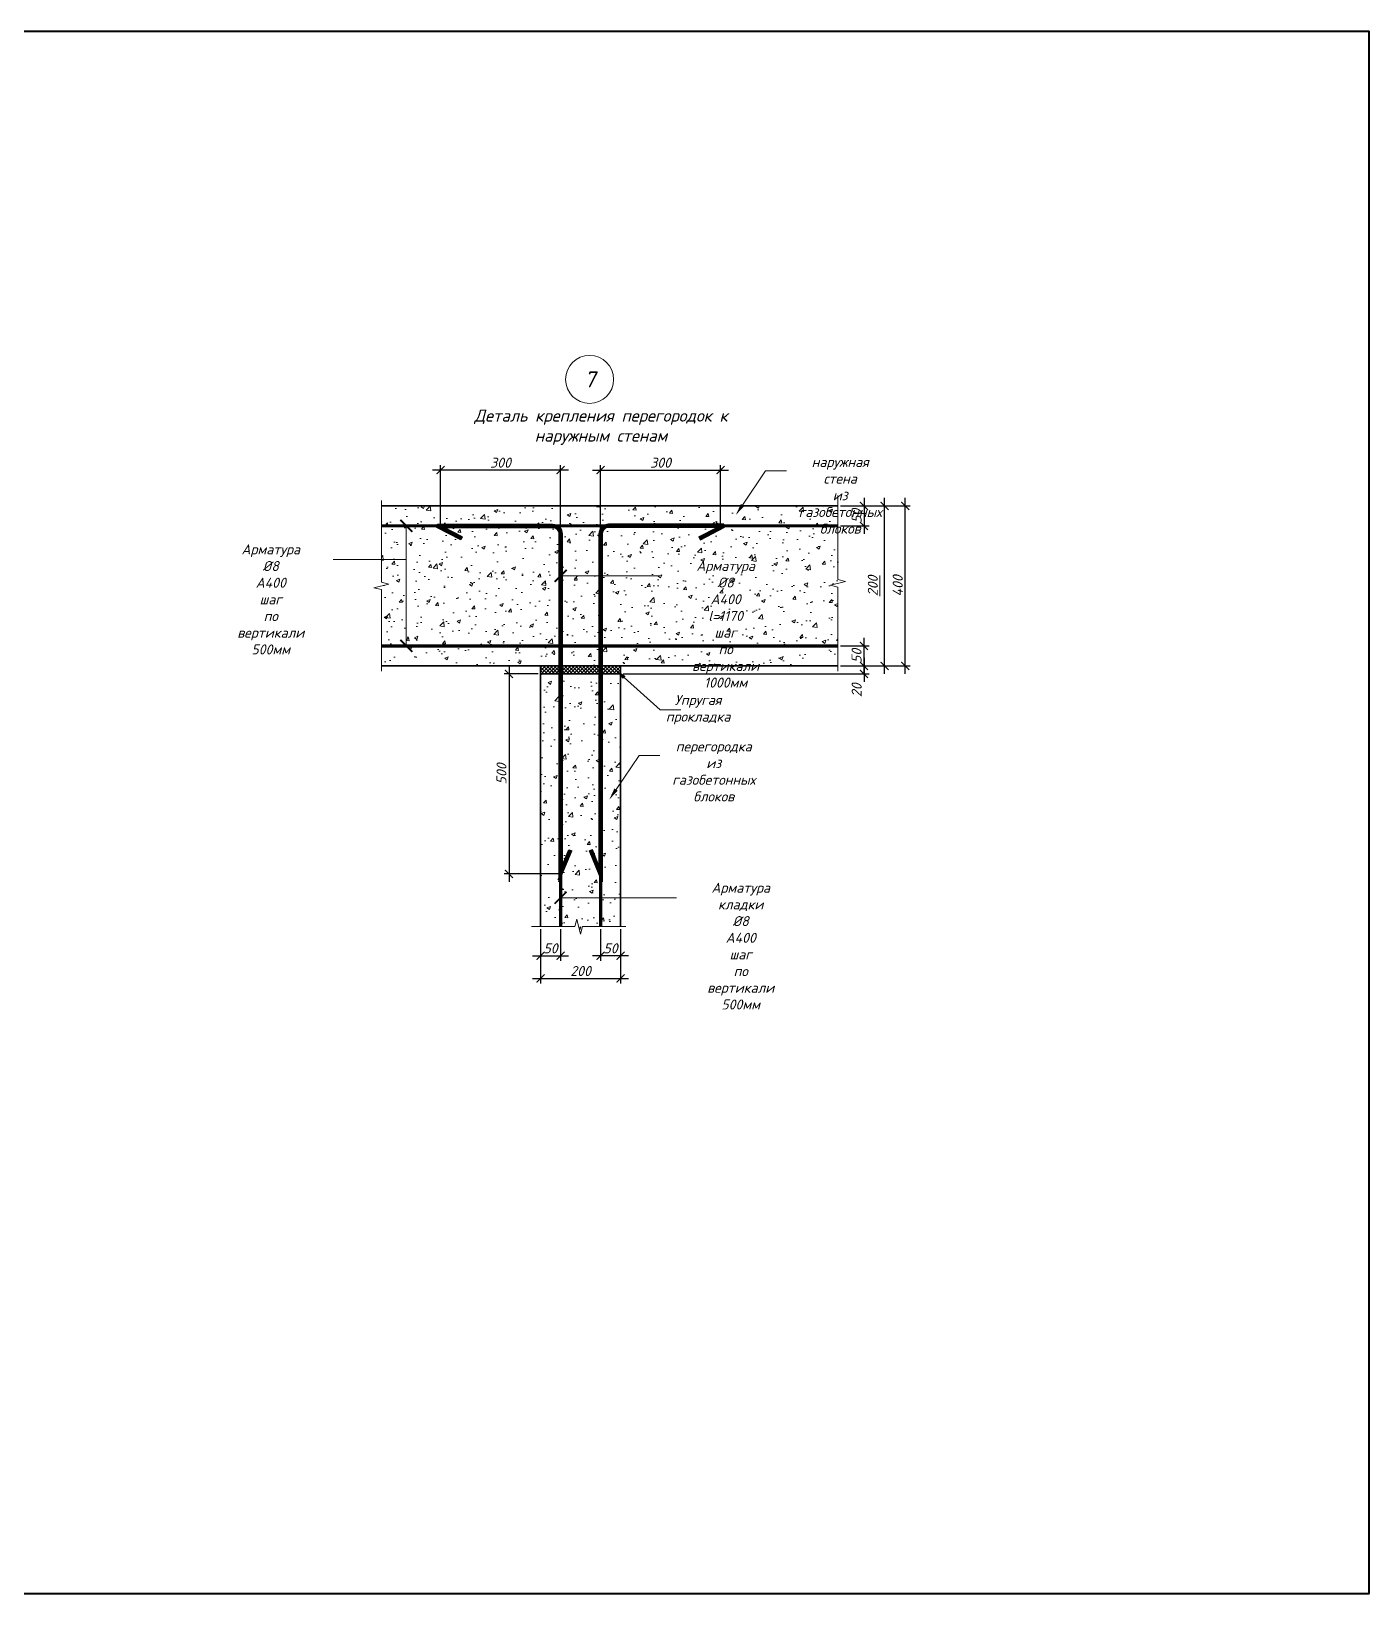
# Model space of a CAD drawing. Header units: millimetres. Extents: x -1807136 to 209800, y 0 to 410608.
# Drawn here: x 20975 to 24318, y 23614 to 27520 of the extents above; entities that cross this region are included whole.
import ezdxf
from ezdxf import colors
from ezdxf.entities.mleader import LeaderData, LeaderLine
from ezdxf.enums import TextEntityAlignment as Align
from ezdxf.math import Vec2, Vec3

# ---------------------------------------------------------------- set-up
doc = ezdxf.new("R2010")
doc.units = ezdxf.units.MM
doc.header["$PDMODE"] = 3
doc.layers.get('0').update_dxf_attribs({"lineweight": 5})
doc.layers.get('Defpoints').update_dxf_attribs({"lineweight": 0})
doc.layers.add('#Hatch', color=252, linetype='Continuous', lineweight=5, true_color=0x696969)
doc.layers.add('#Арматура вид_2', color=7, linetype='Continuous', lineweight=35, true_color=0x616161)
for name, color, linetype, lineweight in [('#Арматура', 152, 'Continuous', 30), ('#Выноски', 7, 'Continuous', 15), ('#Газобетон', 152, 'Continuous', 35), ('k_ Размеры', 7, 'Continuous', 15), ('Штриховка', 7, 'Continuous', 25)]:
    doc.layers.add(name, color=color, linetype=linetype, lineweight=lineweight)
doc.styles.get("Standard").update_dxf_attribs({"font": 'arial.ttf'})
doc.styles.add('STEP PR', font='isocpeui.ttf')
doc.dimstyles.new('SPDS', dxfattribs={"dimscale": 10, "dimtxt": 2.5, "dimasz": 2, "dimexe": 1.25, "dimexo": 0.625, "dimtad": 1, "dimdec": 0, "dimrnd": 0.001, "dimtxsty": 'STEP PR', "dimblk": 'ARCHTICK', "dimcen": 2.5, "dimdle": 2, "dimclrd": 256, "dimclre": 256, "dimclrt": 7, "dimadec": 0, "dimazin": 2, "dimtfac": 0.75, "dimtdec": 0, "dimtmove": 1, "dimatfit": 3, "dimfxl": 1, "dimtolj": 1, "dimarcsym": 1})

# ---------------------------------------------------------------- blocks, each defined once
blk = doc.blocks.new('*U247')
at = {"color": 0, "linetype": 'ByBlock', "lineweight": -2}
for p, q in [((13.58, 0), (13.9, 1.25)), ((13.9, 1.25), (14.52, -1.25)), ((13.58, 0), (0, 0)), ((14.52, -1.25), (14.83, 0)), ((28.42, 0), (14.83, 0))]:
    blk.add_line(p, q, dxfattribs=at)
blk = doc.blocks.new('*U246')
at = {"color": 0, "linetype": 'ByBlock', "lineweight": -2}
for p, q in [((14.02, 0), (14.33, 1.25)), ((14.33, 1.25), (14.96, -1.25)), ((14.02, 0), (0, 0)), ((14.96, -1.25), (15.27, 0)), ((29.29, 0), (15.27, 0))]:
    blk.add_line(p, q, dxfattribs=at)
blk = doc.blocks.new('_ArchTick')
at = {"color": 0, "linetype": 'ByBlock', "const_width": 0.15}
blk.add_lwpolyline([(-0.5, -0.5), (0.5, 0.5)], dxfattribs=at)
blk = doc.blocks.new('*D479')
at = {"layer": 'Defpoints', "color": 0, "transparency": 16777216}
for p in [(22991.3, 26333.6), (23159.6, 26333.6), (22991.3, 25933.6)]:
    blk.add_point(p, dxfattribs=at)
at = {"layer": 'k_ Размеры', "lineweight": -2, "transparency": 16777216}
for p, q in [((22997.5, 26333.6), (23172.1, 26333.6)), ((23159.6, 25913.6), (23159.6, 26353.6)), ((22997.5, 25933.6), (23172.1, 25933.6))]:
    blk.add_line(p, q, dxfattribs=at)
at = {"layer": 'k_ Размеры', "lineweight": -2, "transparency": 16777216, "xscale": 20, "yscale": 20, "zscale": 20}
for p, rotation in [((23159.6, 26333.6), 90), ((23159.6, 25933.6), 270)]:
    blk.add_blockref('_ArchTick', p, dxfattribs=dict(at, rotation=rotation))
at = {"layer": 'k_ Размеры', "color": 7, "transparency": 16777216, "insert": (23140.8, 26133.6), "char_height": 25, "attachment_point": 5, "rotation": 90, "style": 'STEP PR'}
blk.add_mtext('\\A1;400', dxfattribs=at)
blk = doc.blocks.new('*D480')
at = {"layer": 'Defpoints', "color": 0, "transparency": 16777216}
for p in [(22991.3, 26333.6), (23107.8, 26333.6), (22991.3, 25933.6)]:
    blk.add_point(p, dxfattribs=at)
at = {"layer": 'k_ Размеры', "lineweight": -2, "transparency": 16777216}
for p, q in [((22997.5, 26333.6), (23120.3, 26333.6)), ((23107.8, 25913.6), (23107.8, 26353.6)), ((22997.5, 25933.6), (23120.3, 25933.6))]:
    blk.add_line(p, q, dxfattribs=at)
at = {"layer": 'k_ Размеры', "lineweight": -2, "transparency": 16777216, "xscale": 20, "yscale": 20, "zscale": 20}
for p, rotation in [((23107.8, 26333.6), 90), ((23107.8, 25933.6), 270)]:
    blk.add_blockref('_ArchTick', p, dxfattribs=dict(at, rotation=rotation))
at = {"layer": 'k_ Размеры', "color": 7, "transparency": 16777216, "insert": (23078.5, 26133.6), "char_height": 25, "attachment_point": 5, "rotation": 90, "style": 'STEP PR'}
blk.add_mtext('\\A1;\\L200', dxfattribs=at)
blk = doc.blocks.new('*D481')
at = {"layer": 'Defpoints', "color": 0, "transparency": 16777216}
for p in [(22991.3, 25983.6), (23056.6, 25983.6), (22991.3, 25933.6)]:
    blk.add_point(p, dxfattribs=at)
at = {"layer": 'k_ Размеры', "lineweight": -2, "transparency": 16777216}
for p, q in [((22997.5, 25983.6), (23069.1, 25983.6)), ((23056.6, 25913.6), (23056.6, 26003.6)), ((22997.5, 25933.6), (23069.1, 25933.6))]:
    blk.add_line(p, q, dxfattribs=at)
at = {"layer": 'k_ Размеры', "lineweight": -2, "transparency": 16777216, "xscale": 20, "yscale": 20, "zscale": 20}
for p, rotation in [((23056.6, 25983.6), 90), ((23056.6, 25933.6), 270)]:
    blk.add_blockref('_ArchTick', p, dxfattribs=dict(at, rotation=rotation))
at = {"layer": 'k_ Размеры', "color": 7, "transparency": 16777216, "insert": (23037.9, 25958.6), "char_height": 25, "attachment_point": 5, "rotation": 90, "style": 'STEP PR'}
blk.add_mtext('\\A1;50', dxfattribs=at)
blk = doc.blocks.new('*D482')
at = {"layer": 'Defpoints', "color": 0, "transparency": 16777216}
for p in [(22991.3, 26333.6), (22991.3, 26283.6), (23056.6, 26283.6)]:
    blk.add_point(p, dxfattribs=at)
at = {"layer": 'k_ Размеры', "lineweight": -2, "transparency": 16777216}
for p, q in [((22997.5, 26333.6), (23069.1, 26333.6)), ((23056.6, 26353.6), (23056.6, 26263.6)), ((22997.5, 26283.6), (23069.1, 26283.6))]:
    blk.add_line(p, q, dxfattribs=at)
at = {"layer": 'k_ Размеры', "lineweight": -2, "transparency": 16777216, "xscale": 20, "yscale": 20, "zscale": 20}
for p, rotation in [((23056.6, 26333.6), 90), ((23056.6, 26283.6), 270)]:
    blk.add_blockref('_ArchTick', p, dxfattribs=dict(at, rotation=rotation))
at = {"layer": 'k_ Размеры', "color": 7, "transparency": 16777216, "insert": (23037.9, 26308.6), "char_height": 25, "attachment_point": 5, "rotation": 90, "style": 'STEP PR'}
blk.add_mtext('\\A1;50', dxfattribs=at)
blk = doc.blocks.new('*D483')
at = {"layer": 'Defpoints', "color": 0, "transparency": 16777216}
for p in [(22448.2, 25913.6), (22991.3, 25933.6), (23056.6, 25913.6)]:
    blk.add_point(p, dxfattribs=at)
at = {"layer": 'k_ Размеры', "lineweight": -2, "transparency": 16777216}
for p, q in [((23056.6, 25953.6), (23056.6, 25893.6)), ((22454.4, 25913.6), (23069.1, 25913.6)), ((22997.5, 25933.6), (23069.1, 25933.6))]:
    blk.add_line(p, q, dxfattribs=at)
at = {"layer": 'k_ Размеры', "lineweight": -2, "transparency": 16777216, "xscale": 20, "yscale": 20, "zscale": 20}
for p, rotation in [((23056.6, 25933.6), 90), ((23056.6, 25913.6), 270)]:
    blk.add_blockref('_ArchTick', p, dxfattribs=dict(at, rotation=rotation))
at = {"layer": 'k_ Размеры', "color": 7, "transparency": 16777216, "insert": (23038.2, 25872.7), "char_height": 25, "attachment_point": 5, "rotation": 90, "style": 'STEP PR'}
blk.add_mtext('\\A1;20', dxfattribs=at)
blk = doc.blocks.new('_None')
blk = doc.blocks.new('*U265')
at = {"color": 0, "linetype": 'ByBlock', "lineweight": -2}
blk.add_circle((0, 0), 6, dxfattribs=at)
blk.add_attdef('Узел', text='', height=4, dxfattribs=at).set_placement((0, 0), align=Align.MIDDLE_CENTER)
blk = doc.blocks.new('*U484')
at = {"color": 0, "linetype": 'ByBlock', "lineweight": -2}
for p, q in [((7.24, 0), (7.55, 1.25)), ((7.55, 1.25), (8.18, -1.25)), ((7.24, 0), (0, 0)), ((8.18, -1.25), (8.49, 0)), ((15.73, 0), (8.49, 0))]:
    blk.add_line(p, q, dxfattribs=at)
blk = doc.blocks.new('*D485')
at = {"layer": 'Defpoints', "color": 0, "transparency": 16777216}
for p in [(22248.2, 25282.2), (22448.2, 25282.2), (22448.2, 25152.2)]:
    blk.add_point(p, dxfattribs=at)
at = {"layer": 'k_ Размеры', "lineweight": -2, "transparency": 16777216}
for p, q in [((22248.2, 25276), (22248.2, 25139.7)), ((22448.2, 25276), (22448.2, 25139.7)), ((22228.2, 25152.2), (22468.2, 25152.2))]:
    blk.add_line(p, q, dxfattribs=at)
at = {"layer": 'k_ Размеры', "lineweight": -2, "transparency": 16777216, "xscale": 20, "yscale": 20, "zscale": 20, "rotation": 180}
blk.add_blockref('_ArchTick', (22248.2, 25152.2), dxfattribs=at)
at = {"layer": 'k_ Размеры', "lineweight": -2, "transparency": 16777216, "xscale": 20, "yscale": 20, "zscale": 20}
blk.add_blockref('_ArchTick', (22448.2, 25152.2), dxfattribs=at)
at = {"layer": 'k_ Размеры', "color": 7, "transparency": 16777216, "insert": (22348.2, 25171), "char_height": 25, "attachment_point": 5, "style": 'STEP PR'}
blk.add_mtext('\\A1;200', dxfattribs=at)
blk = doc.blocks.new('*D486')
at = {"layer": 'Defpoints', "color": 0, "transparency": 16777216}
for p in [(22248.2, 25282.2), (22298.2, 25282.2), (22298.2, 25209)]:
    blk.add_point(p, dxfattribs=at)
at = {"layer": 'k_ Размеры', "lineweight": -2, "transparency": 16777216}
for p, q in [((22248.2, 25276), (22248.2, 25196.5)), ((22298.2, 25276), (22298.2, 25196.5)), ((22228.2, 25209), (22318.2, 25209))]:
    blk.add_line(p, q, dxfattribs=at)
at = {"layer": 'k_ Размеры', "lineweight": -2, "transparency": 16777216, "xscale": 20, "yscale": 20, "zscale": 20, "rotation": 180}
blk.add_blockref('_ArchTick', (22248.2, 25209), dxfattribs=at)
at = {"layer": 'k_ Размеры', "lineweight": -2, "transparency": 16777216, "xscale": 20, "yscale": 20, "zscale": 20}
blk.add_blockref('_ArchTick', (22298.2, 25209), dxfattribs=at)
at = {"layer": 'k_ Размеры', "color": 7, "transparency": 16777216, "insert": (22273.2, 25227.7), "char_height": 25, "attachment_point": 5, "style": 'STEP PR'}
blk.add_mtext('\\A1;50', dxfattribs=at)
blk = doc.blocks.new('*D487')
at = {"layer": 'Defpoints', "color": 0, "transparency": 16777216}
for p in [(22398.2, 25282.2), (22448.2, 25282.2), (22398.2, 25209)]:
    blk.add_point(p, dxfattribs=at)
at = {"layer": 'k_ Размеры', "lineweight": -2, "transparency": 16777216}
for p, q in [((22398.2, 25276), (22398.2, 25196.5)), ((22448.2, 25276), (22448.2, 25196.5)), ((22468.2, 25209), (22378.2, 25209))]:
    blk.add_line(p, q, dxfattribs=at)
at = {"layer": 'k_ Размеры', "lineweight": -2, "transparency": 16777216, "xscale": 20, "yscale": 20, "zscale": 20, "rotation": 180}
blk.add_blockref('_ArchTick', (22398.2, 25209), dxfattribs=at)
at = {"layer": 'k_ Размеры', "lineweight": -2, "transparency": 16777216, "xscale": 20, "yscale": 20, "zscale": 20}
blk.add_blockref('_ArchTick', (22448.2, 25209), dxfattribs=at)
at = {"layer": 'k_ Размеры', "color": 7, "transparency": 16777216, "insert": (22423.2, 25227.7), "char_height": 25, "attachment_point": 5, "style": 'STEP PR'}
blk.add_mtext('\\A1;50', dxfattribs=at)
blk = doc.blocks.new('*D488')
at = {"layer": 'Defpoints', "color": 0, "transparency": 16777216}
for p in [(21998, 26423), (21998, 26283.6), (22298.2, 26263.6)]:
    blk.add_point(p, dxfattribs=at)
at = {"layer": 'k_ Размеры', "lineweight": -2, "transparency": 16777216}
for p, q in [((22318.2, 26423), (21978, 26423)), ((21998, 26289.9), (21998, 26435.5)), ((22298.2, 26269.9), (22298.2, 26435.5))]:
    blk.add_line(p, q, dxfattribs=at)
at = {"layer": 'k_ Размеры', "lineweight": -2, "transparency": 16777216, "xscale": 20, "yscale": 20, "zscale": 20, "rotation": 180}
blk.add_blockref('_ArchTick', (21998, 26423), dxfattribs=at)
at = {"layer": 'k_ Размеры', "lineweight": -2, "transparency": 16777216, "xscale": 20, "yscale": 20, "zscale": 20}
blk.add_blockref('_ArchTick', (22298.2, 26423), dxfattribs=at)
at = {"layer": 'k_ Размеры', "color": 7, "transparency": 16777216, "insert": (22148.1, 26441.7), "char_height": 25, "attachment_point": 5, "style": 'STEP PR'}
blk.add_mtext('\\A1;300', dxfattribs=at)
blk = doc.blocks.new('*D489')
at = {"layer": 'Defpoints', "color": 0, "transparency": 16777216}
for p in [(22248.2, 25913.6), (22169.3, 25413.8), (22298.2, 25413.8)]:
    blk.add_point(p, dxfattribs=at)
at = {"layer": 'k_ Размеры', "lineweight": -2, "transparency": 16777216}
for p, q in [((22241.9, 25913.6), (22156.8, 25913.6)), ((22169.3, 25933.6), (22169.3, 25393.8)), ((22291.9, 25413.8), (22156.8, 25413.8))]:
    blk.add_line(p, q, dxfattribs=at)
at = {"layer": 'k_ Размеры', "lineweight": -2, "transparency": 16777216, "xscale": 20, "yscale": 20, "zscale": 20}
for p, rotation in [((22169.3, 25913.6), 90), ((22169.3, 25413.8), 270)]:
    blk.add_blockref('_ArchTick', p, dxfattribs=dict(at, rotation=rotation))
at = {"layer": 'k_ Размеры', "color": 7, "transparency": 16777216, "insert": (22150.5, 25663.7), "char_height": 25, "attachment_point": 5, "rotation": 90, "style": 'STEP PR'}
blk.add_mtext('\\A1;500', dxfattribs=at)
blk = doc.blocks.new('*D490')
at = {"layer": 'Defpoints', "color": 0, "transparency": 16777216}
for p in [(22698.2, 26423), (22398.2, 26263.6), (22698.2, 26279.6)]:
    blk.add_point(p, dxfattribs=at)
at = {"layer": 'k_ Размеры', "lineweight": -2, "transparency": 16777216}
for p, q in [((22378.2, 26423), (22718.2, 26423)), ((22398.2, 26269.9), (22398.2, 26435.5)), ((22698.2, 26285.9), (22698.2, 26435.5))]:
    blk.add_line(p, q, dxfattribs=at)
at = {"layer": 'k_ Размеры', "lineweight": -2, "transparency": 16777216, "xscale": 20, "yscale": 20, "zscale": 20, "rotation": 180}
blk.add_blockref('_ArchTick', (22398.2, 26423), dxfattribs=at)
at = {"layer": 'k_ Размеры', "lineweight": -2, "transparency": 16777216, "xscale": 20, "yscale": 20, "zscale": 20}
blk.add_blockref('_ArchTick', (22698.2, 26423), dxfattribs=at)
at = {"layer": 'k_ Размеры', "color": 7, "transparency": 16777216, "insert": (22548.2, 26441.7), "char_height": 25, "attachment_point": 5, "style": 'STEP PR'}
blk.add_mtext('\\A1;300', dxfattribs=at)

msp = doc.modelspace()

# ---------------------------------------------------------------- hatches: boundary and pattern name
at = {"layer": '#Hatch'}
h = msp.add_hatch(dxfattribs=at)
h.set_pattern_fill('AR-CONC', color=256, scale=0.5)
h.paths.add_polyline_path([(22991.2504, 26333.64152), (21850.46745, 26333.64152), (21850.46745, 26143.01652), (21869.21745, 26138.32902), (21831.71745, 26128.95402), (21850.46745, 26124.26652), (21850.46745, 25933.64152), (22991.2504, 25933.64152), (22991.2504, 26130.82902), (22972.5004, 26135.51652), (23010.0004, 26144.89152), (22991.2504, 26149.57902)])
h.paths.add_polyline_path([(22448.15623, 25913.64152), (22248.15623, 25913.64152), (22248.15623, 25282.23297), (22333.92401, 25282.23297), (22338.61151, 25300.98297), (22347.98651, 25263.48297), (22352.67401, 25282.23297), (22448.15623, 25282.23297)])
h = msp.add_hatch(dxfattribs=at)
h.set_pattern_fill('ANSI37', color=256, scale=2)
h.paths.add_polyline_path([(22448.15623, 25933.64152), (22248.15623, 25933.64152), (22248.15623, 25913.64152), (22448.15623, 25913.64152)])

# ---------------------------------------------------------------- linework, layer by layer
at = {"layer": '#Арматура', "const_width": 8}
for points in [[(21850.46745, 26283.64152), (22991.2504, 26283.64152)], [(21850.46745, 25983.64152), (22991.2504, 25983.64152)], [(22298.15623, 25891.19168), (22298.15623, 25282.23297)], [(22398.15623, 25891.19168), (22398.15623, 25282.23297)]]:
    msp.add_lwpolyline(points, dxfattribs=at)
at = {"layer": '#Арматура'}
for points in [[(22048.58308, 26249.05124), (21988.93, 26279.89858), (21990.32231, 26287.64152), (22278.15623, 26287.64152, -0.4142135624), (22302.15623, 26263.64152), (22302.15623, 25433.99518), (22318.70616, 25474.15056)], [(22647.72938, 26249.05124), (22707.77274, 26280.1004), (22705.94979, 26287.64152), (22418.15623, 26287.64152, 0.4142135624), (22394.15623, 26263.64152), (22394.15623, 25433.99518), (22377.6063, 25474.15056)], [(22052.25774, 26256.15736), (22006.84369, 26279.64152), (22278.15623, 26279.64152, -0.4142135624), (22294.15623, 26263.64152), (22294.15623, 25393.59015), (22326.10259, 25471.10214)], [(22644.05472, 26256.15736), (22689.46878, 26279.64152), (22418.15623, 26279.64152, 0.4142135624), (22402.15623, 26263.64152), (22402.15623, 25393.59015), (22370.20987, 25471.10214)]]:
    msp.add_lwpolyline(points, format="xyb", dxfattribs=at)
for points in [[(22052.25774, 26256.15736), (22048.58308, 26249.05124)], [(22644.05472, 26256.15736), (22647.72938, 26249.05124)], [(22318.70616, 25474.15056), (22326.10259, 25471.10214)], [(22377.6063, 25474.15056), (22370.20987, 25471.10214)]]:
    msp.add_lwpolyline(points, dxfattribs=at)
at = {"layer": '#Арматура вид_2', "const_width": 8}
for points in [[(22050.42041, 26252.6043), (21990.40013, 26283.64152), (22278.15623, 26283.64152, -0.4142135624), (22298.15623, 26263.64152), (22298.15623, 25413.79267), (22322.40438, 25472.62635)], [(22645.89205, 26252.6043), (22705.91233, 26283.64152), (22418.15623, 26283.64152, 0.4142135624), (22398.15623, 26263.64152), (22398.15623, 25413.79267), (22373.90808, 25472.62635)]]:
    msp.add_lwpolyline(points, format="xyb", dxfattribs=at)
at = {"layer": '#Газобетон'}
for points in [[(21850.46745, 26333.64152), (22991.2504, 26333.64152)], [(21850.46745, 25933.64152), (22991.2504, 25933.64152)], [(22248.15623, 25913.64152), (22248.15623, 25282.23297)], [(22248.15623, 25913.64152), (22448.15623, 25913.64152)], [(22448.15623, 25913.64152), (22448.15623, 25282.23297)]]:
    msp.add_lwpolyline(points, dxfattribs=at)
at = {"color": 3, "lineweight": 40}
msp.add_lwpolyline([(13722.58032, 27520.07766), (24318.13743, 27520.07766), (24318.13743, 23614.3923), (13722.58032, 23614.3923)], close=True, dxfattribs=at)
at = {"layer": 'Штриховка'}
for points in [[(22246.90407, 26283.64152), (22449.4084, 26283.64152)], [(22248.15623, 25913.64152), (22248.15623, 25282.23297)]]:
    msp.add_lwpolyline(points, dxfattribs=at)
msp.add_lwpolyline([(22448.15623, 25913.64152), (22248.15623, 25913.64152), (22248.15623, 25933.64152), (22448.15623, 25933.64152)], close=True, dxfattribs=at)

# ---------------------------------------------------------------- block references
ref = msp.add_blockref('*U265', (22370.74437, 26649.86234), dxfattribs=dict(xscale=10, yscale=10, zscale=10))
ref.add_attrib('Узел', '7', dxfattribs={"color": 0, "linetype": 'ByBlock', "lineweight": -2, "height": 40, "style": 'STEP PR'}).set_placement((22370.74437, 26649.86234), align=Align.MIDDLE_CENTER)
at = {"xscale": -15, "yscale": -15, "zscale": -15, "rotation": 90}
for name, p in [('*U247', (21850.46745, 26346.76652)), ('*U246', (22991.2504, 26359.89152))]:
    msp.add_blockref(name, p, dxfattribs=at)
at = {"xscale": -15, "yscale": -15, "zscale": -15}
msp.add_blockref('*U484', (22461.28123, 25282.23297), dxfattribs=at)

# ---------------------------------------------------------------- dimensions: what is measured, and where the dimension line sits
at = {"layer": 'k_ Размеры'}
for base, p1, p2, picture, middle in [((21998.04963, 26422.99747), (22298.15623, 26263.64152), (21998.04963, 26283.64152), '*D488', (22148.10293, 26441.74747)), ((22698.17707, 26422.99747), (22398.15623, 26263.64152), (22698.17707, 26279.64152), '*D490', (22548.16665, 26441.74747)), ((22448.15623, 25152.24901), (22248.15623, 25282.23297), (22448.15623, 25282.23297), '*D485', (22348.15623, 25170.99901)), ((22298.15623, 25208.96369), (22248.15623, 25282.23297), (22298.15623, 25282.23297), '*D486', (22273.15623, 25227.71369)), ((22398.15623, 25208.96369), (22448.15623, 25282.23297), (22398.15623, 25282.23297), '*D487', (22423.15623, 25227.71369))]:
    dim = msp.add_linear_dim(base=base, p1=p1, p2=p2, dimstyle='SPDS', dxfattribs=at)
    dim.commit()
    dim.dimension.update_dxf_attribs({"geometry": picture, "text_midpoint": middle})
for base, p1, p2, picture, middle in [((23159.59327, 26333.64152), (22991.2504, 25933.64152), (22991.2504, 26333.64152), '*D479', (23140.84327, 26133.64152)), ((23056.63295, 26283.64152), (22991.2504, 26333.64152), (22991.2504, 26283.64152), '*D482', (23037.88295, 26308.64152)), ((23056.63295, 25983.64152), (22991.2504, 25933.64152), (22991.2504, 25983.64152), '*D481', (23037.88295, 25958.64152))]:
    dim = msp.add_linear_dim(base=base, p1=p1, p2=p2, angle=90, dimstyle='SPDS', override={"dimscale": 10}, dxfattribs=at)
    dim.commit()
    dim.dimension.update_dxf_attribs({"geometry": picture, "text_midpoint": middle})
dim = msp.add_linear_dim(base=(23107.84976, 26333.64152), p1=(22991.2504, 25933.64152), p2=(22991.2504, 26333.64152), angle=90, text='%%U200', dimstyle='SPDS', dxfattribs=at)
dim.commit()
dim.dimension.update_dxf_attribs({"geometry": '*D480', "text_midpoint": (23099.7797, 26133.64152), "dimtype": 160})
dim = msp.add_linear_dim(base=(23056.63295, 25913.64152), p1=(22991.2504, 25933.64152), p2=(22448.15623, 25913.64152), angle=90, dimstyle='SPDS', dxfattribs=at)
dim.commit()
dim.dimension.update_dxf_attribs({"geometry": '*D483', "text_midpoint": (23056.92313, 25872.66298), "dimtype": 160})
dim = msp.add_linear_dim(base=(22169.2505, 25413.79267), p1=(22248.15623, 25913.64152), p2=(22298.15623, 25413.79267), angle=90, dimstyle='SPDS', dxfattribs=at)
dim.commit()
dim.dimension.update_dxf_attribs({"geometry": '*D489', "text_midpoint": (22150.5005, 25663.71709)})

# ---------------------------------------------------------------- leaders
at = {"layer": '#Выноски'}
ml = msp.add_multileader_mtext('Standard', dxfattribs=at)
ml.set_content('{\\H0.83333x;наружная стена из газобетонных блоков}', color=256, style='STEP PR')
ml.set_leader_properties(color=256, linetype='ByLayer', lineweight=-1)
ml.build(insert=Vec2(0, 0))
ml.multileader.update_dxf_attribs({"text_left_attachment_type": 6, "text_right_attachment_type": 6, "dogleg_length": 0, "arrow_head_size": 30, "scale": 0.1})
ctx = ml.context
ctx.base_point, ctx.scale, ctx.char_height, ctx.arrow_head_size, ctx.landing_gap_size, ctx.plane_origin = Vec3(22810.75156, 26420.95237), 0.1, 30, 30, 12.5, Vec3(25817.13826, 25005.67976)
ctx.left_attachment, ctx.right_attachment, ctx.text_align_type = 6, 6, 1
notes = []
notes.append((ctx, [(0, (1, 1, 0), (22810.75156, 26420.95237), (1, 0), 0, [(0, [(22736.15281, 26310.89601)], 0, [])])]))
ctx.mtext.insert, ctx.mtext.rotation, ctx.mtext.width, ctx.mtext.alignment, ctx.mtext.flow_direction = Vec3(22997.10503, 26455.95235), 6.2831853072, 388.3643564, 2, 5
ml = msp.add_multileader_mtext('Standard', dxfattribs=at)
ml.set_content('{\\H0.83333x; }', color=256, style='STEP PR')
ml.set_leader_properties(color=256, linetype='ByLayer', lineweight=-1)
ml.set_arrow_properties(name='ARCHTICK')
ml.build(insert=Vec2(0, 0))
ml.multileader.update_dxf_attribs({"text_left_attachment_type": 6, "text_right_attachment_type": 6, "dogleg_length": 0, "arrow_head_size": 30, "scale": 0.1})
ctx = ml.context
ctx.base_point, ctx.scale, ctx.char_height, ctx.arrow_head_size, ctx.landing_gap_size, ctx.plane_origin, ctx.plane_x_axis, ctx.plane_y_axis = Vec3(21912.58795, 26142.35386), 0.1, 30, 30, 12.5, Vec3(23356.76587, 29061.97842), Vec3(0, 1), Vec3(-1, 0)
ctx.left_attachment, ctx.right_attachment, ctx.text_align_type = 6, 6, 1
notes.append((ctx, [(1, (1, 1, 0), (21912.58795, 26182.8841), (0, -1), 0, [(1, [(21912.58795, 25983.64152)], 0, []), (0, [(21912.58795, 26283.64152)], 0, [])])]))
ctx.mtext.insert, ctx.mtext.text_direction, ctx.mtext.rotation, ctx.mtext.alignment, ctx.mtext.flow_direction = Vec3(21882.58795, 26081.5585), Vec3(0, 1), 1.5707963268, 2, 5
ml = msp.add_multileader_mtext('Standard', dxfattribs=at)
ml.set_content('{\\H0.83333x;Арматура \\P%%C8 А400 \\Pшаг по вертикали 500мм}', color=256, style='STEP PR')
ml.set_leader_properties(color=256, linetype='ByLayer', lineweight=-1)
ml.set_arrow_properties(name='NONE')
ml.build(insert=Vec2(0, 0))
ml.multileader.update_dxf_attribs({"text_left_attachment_type": 6, "text_right_attachment_type": 6, "dogleg_length": 0, "arrow_head_size": 30, "scale": 0.1})
ctx = ml.context
ctx.base_point, ctx.scale, ctx.char_height, ctx.arrow_head_size, ctx.landing_gap_size, ctx.plane_origin = Vec3(21355.63394, 26199.92414), 0.1, 30, 30, 12.5, Vec3(24160.92999, 25428.24776)
ctx.left_attachment, ctx.right_attachment, ctx.text_align_type = 6, 6, 1
notes.append((ctx, [(1, (1, 1, 0), (21791.84442, 26199.92414), (-1, 0), 0, [(1, [(21912.58795, 26199.92414)], 0, [])])]))
ctx.mtext.insert, ctx.mtext.rotation, ctx.mtext.width, ctx.mtext.defined_height, ctx.mtext.alignment, ctx.mtext.flow_direction = Vec3(21573.73918, 26237.42411), 6.2831853072, 486.9211887, 219.99912, 2, 5
ml = msp.add_multileader_mtext('Standard', dxfattribs=at)
ml.set_content('{\\H0.83333x;Арматура \\P%%C8 А400 \\Pl=1170\\Pшаг по вертикали 1000мм}', color=256, style='STEP PR')
ml.set_leader_properties(color=256, linetype='ByLayer', lineweight=-1)
ml.set_arrow_properties(name='ARCHTICK')
ml.build(insert=Vec2(0, 0))
ml.multileader.update_dxf_attribs({"text_left_attachment_type": 6, "text_right_attachment_type": 6, "dogleg_length": 0, "arrow_head_size": 30, "scale": 0.1})
ctx = ml.context
ctx.base_point, ctx.scale, ctx.char_height, ctx.arrow_head_size, ctx.landing_gap_size, ctx.plane_origin = Vec3(22486.16028, 26158.71329), 0.1, 30, 30, 12.5, Vec3(24829.04814, 25320.31969)
ctx.left_attachment, ctx.right_attachment, ctx.text_align_type = 6, 6, 1
notes.append((ctx, [(0, (1, 1, 0), (22486.16028, 26158.71329), (1, 0), 0, [(0, [(22298.15623, 26158.71329), (22398.94292, 26158.71329)], 0, [])])]))
ctx.mtext.insert, ctx.mtext.rotation, ctx.mtext.width, ctx.mtext.defined_height, ctx.mtext.alignment, ctx.mtext.flow_direction = Vec3(22710.73329, 26196.21326), 6.2831853072, 450.1874453, 200.16184, 2, 5
ml = msp.add_multileader_mtext('Standard', dxfattribs=at)
ml.set_content('{\\H0.83333x;Упругая\\Pпрокладка}', color=256, style='STEP PR')
ml.set_leader_properties(color=256, linetype='ByLayer', lineweight=-1)
ml.build(insert=Vec2(0, 0))
ml.multileader.update_dxf_attribs({"text_left_attachment_type": 6, "text_right_attachment_type": 6, "dogleg_length": 0, "arrow_head_size": 30, "scale": 0.1})
ctx = ml.context
ctx.base_point, ctx.scale, ctx.char_height, ctx.arrow_head_size, ctx.landing_gap_size, ctx.plane_origin = Vec3(22547.12663, 25823.6835), 0.1, 30, 30, 12.5, Vec3(24979.36473, 24181.20743)
ctx.left_attachment, ctx.right_attachment, ctx.text_align_type = 6, 6, 1
notes.append((ctx, [(0, (1, 1, 0), (22547.12663, 25823.6835), (1, 0), 0, [(0, [(22435.07827, 25924.55268)], 0, [])])]))
ctx.mtext.insert, ctx.mtext.rotation, ctx.mtext.width, ctx.mtext.alignment, ctx.mtext.flow_direction = Vec3(22641.95585, 25861.18347), 6.2831853072, 388.3643564, 2, 5
ml = msp.add_multileader_mtext('Standard', dxfattribs=at)
ml.set_content('{\\H0.83333x;перегородка из газобетонных блоков}', color=256, style='STEP PR')
ml.set_leader_properties(color=256, linetype='ByLayer', lineweight=-1)
ml.build(insert=Vec2(0, 0))
ml.multileader.update_dxf_attribs({"text_left_attachment_type": 6, "text_right_attachment_type": 6, "dogleg_length": 0, "arrow_head_size": 30, "scale": 0.1})
ctx = ml.context
ctx.base_point, ctx.scale, ctx.char_height, ctx.arrow_head_size, ctx.landing_gap_size, ctx.plane_origin = Vec3(22494.63642, 25709.79206), 0.1, 30, 30, 12.5, Vec3(25501.02312, 24294.51945)
ctx.left_attachment, ctx.right_attachment, ctx.text_align_type = 6, 6, 1
notes.append((ctx, [(0, (1, 1, 0), (22494.63642, 25709.79206), (1, 0), 0, [(0, [(22420.03767, 25599.73571)], 0, [])])]))
ctx.mtext.insert, ctx.mtext.rotation, ctx.mtext.width, ctx.mtext.alignment, ctx.mtext.flow_direction = Vec3(22680.98989, 25744.79204), 6.2831853072, 388.3643564, 2, 5
ml = msp.add_multileader_mtext('Standard', dxfattribs=at)
ml.set_content('{\\H0.83333x;Арматура кладки\\P%%C8 А400 \\Pшаг по вертикали 500мм}', color=256, style='STEP PR')
ml.set_leader_properties(color=256, linetype='ByLayer', lineweight=-1)
ml.set_arrow_properties(name='ARCHTICK')
ml.build(insert=Vec2(0, 0))
ml.multileader.update_dxf_attribs({"text_left_attachment_type": 6, "text_right_attachment_type": 6, "dogleg_length": 0, "arrow_head_size": 30, "scale": 0.1})
ctx = ml.context
ctx.base_point, ctx.scale, ctx.char_height, ctx.arrow_head_size, ctx.landing_gap_size, ctx.plane_origin = Vec3(22530.24504, 25354.05201), 0.1, 30, 30, 12.5, Vec3(25406.32146, 24582.37563)
ctx.left_attachment, ctx.right_attachment, ctx.text_align_type = 6, 6, 1
notes.append((ctx, [(0, (1, 1, 0), (22530.24504, 25354.05201), (1, 0), 0, [(0, [(22298.03981, 25354.05201), (22398.15623, 25354.05201)], 0, [])])]))
ctx.mtext.insert, ctx.mtext.rotation, ctx.mtext.width, ctx.mtext.defined_height, ctx.mtext.alignment, ctx.mtext.flow_direction = Vec3(22748.35028, 25391.55198), 6.2831853072, 445.1670088, 219.99912, 2, 5
for ctx, leaders in notes:
    for number, flags, end, landing, length, lines in leaders:
        leader = LeaderData()
        leader.index, (leader.has_last_leader_line, leader.has_dogleg_vector, leader.attachment_direction) = number, flags
        leader.last_leader_point, leader.dogleg_vector, leader.dogleg_length = Vec3(end), Vec3(landing), length
        for number, points, colour, breaks in lines:
            line = LeaderLine()
            line.index, line.vertices, line.color, line.breaks = number, Vec3.list(points), colors.encode_raw_color(colour), breaks
            leader.lines.append(line)
        ctx.leaders.append(leader)

# ---------------------------------------------------------------- next in the draw order: texts
at = {"layer": '#Выноски', "insert": (22399.23326, 26574.26939), "char_height": 30, "width": 762.5199271, "attachment_point": 2, "style": 'STEP PR', "bg_fill": 2}
msp.add_mtext('Деталь крепления перегородок к наружным стенам', dxfattribs=at)

doc.saveas('drawing.dxf')
